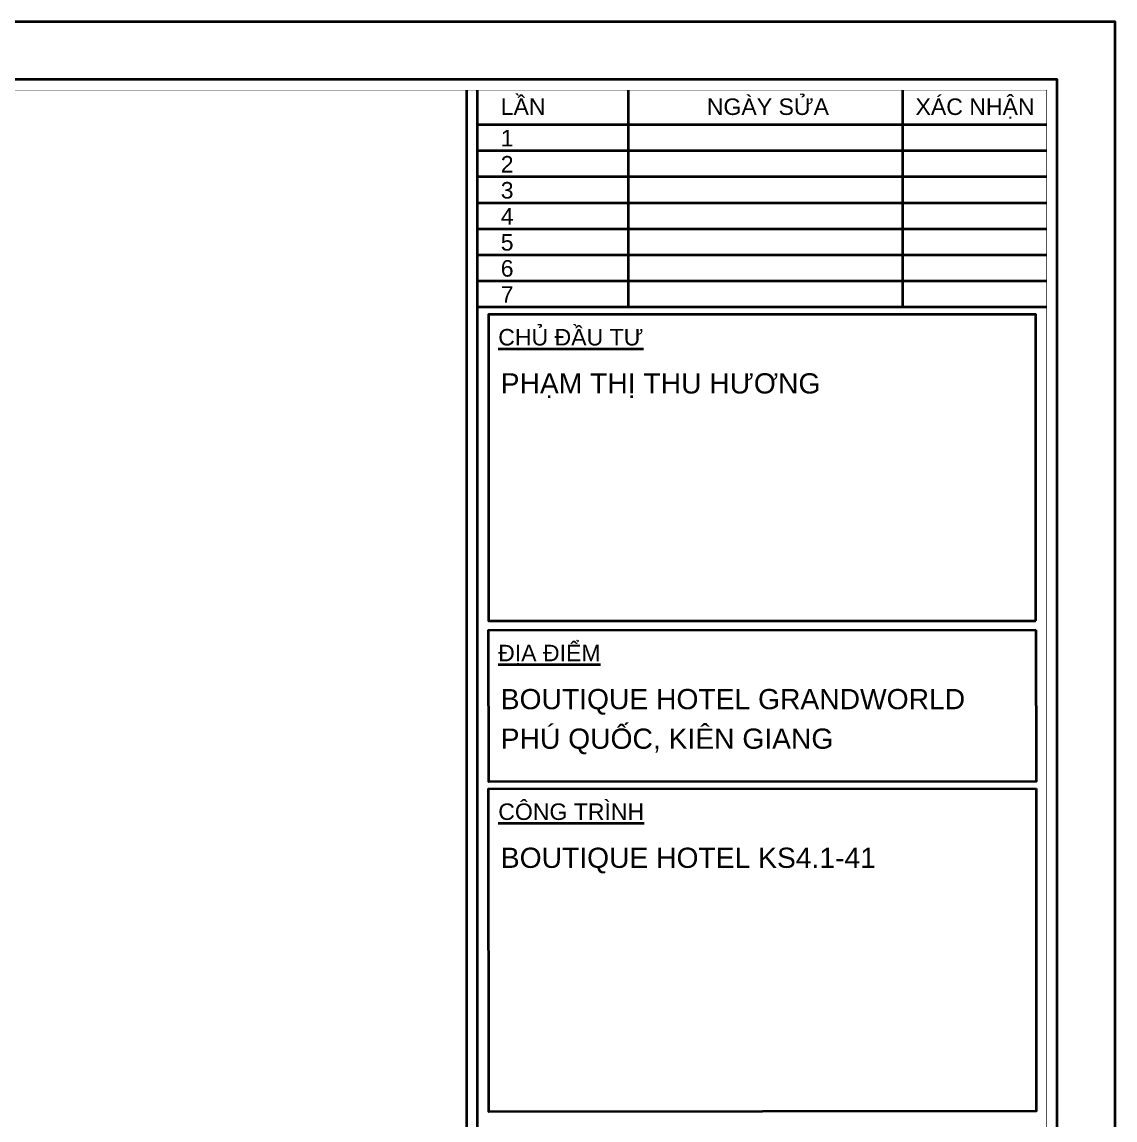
# Model space of a CAD drawing. Header units: inches. Extents: x -30463 to 18, y -115022 to 17.
# Drawn here: x -7475 to -349, y -52189 to -45027 of the extents above; entities that cross this region are included whole.
import ezdxf

# ---------------------------------------------------------------- set-up
doc = ezdxf.new("R2010")
doc.units = ezdxf.units.IN
doc.header["$MEASUREMENT"] = 0
doc.layers.add('cat1', color=252, linetype='Continuous', lineweight=40)
doc.styles.add('VuKtGhiChu', font='arial.ttf', dxfattribs={"height": 2})

# ---------------------------------------------------------------- blocks, each defined once
blk = doc.blocks.new('A$C074D4DC1')
at = {"color": 142, "true_color": 0x00a1d6}
blk.add_line((38460, 29902), (38460, -377), dxfattribs=at)
at = {"ltscale": 100}
for p, q in [((38565, -377), (38565, 29902)), ((40026, 27808), (40026, 29902)), ((38565, 29573), (44073, 29573)), ((38565, 29321), (44073, 29321)), ((38565, 29069), (44073, 29069)), ((38565, 28816), (44073, 28816)), ((38565, 28564), (44073, 28564)), ((38565, 28312), (44073, 28312)), ((38565, 28060), (44073, 28060)), ((38565, 27808), (44073, 27808)), ((38565, 27808), (44073, 27808))]:
    blk.add_line(p, q, dxfattribs=at)
at = {"color": 7, "ltscale": 100}
blk.add_line((42680, 27808), (42680, 29902), dxfattribs=at)
blk.add_lwpolyline([(44733, -1037), (44733, 30566), (42, 30566), (42, -1037)], close=True)
blk.add_lwpolyline([(2691, 30008), (1638, 30008), (1638, -479), (44175, -479), (44175, 30008), (4075, 30008)])
at = {"color": 142, "true_color": 0x00a1d6, "const_width": 6.02}
blk.add_lwpolyline([(2691, 29906), (1739, 29906), (1739, -377), (44073, -377), (44073, 29906), (4075, 29906)], dxfattribs=at)
at = {"ltscale": 100}
for points in [[(43967, 24770), (43967, 27736), (38671, 27736), (38671, 24770)], [(43967, 24683), (43970, 23215), (38674, 23211), (38672, 24679)], [(43969, 23147), (43971, 20023), (38675, 20018), (38673, 23143)]]:
    blk.add_lwpolyline(points, close=True, dxfattribs=at)
at = {"color": 7, "style": 'VuKtGhiChu'}
for s, height, p in [('LẦN', 159.6, (38790, 29666)), ('NGÀY SỬA', 159.6, (40784, 29666)), ('XÁC NHẬN', 159.6, (42803, 29666)), ('1', 160, (38790, 29362)), ('2', 160, (38790, 29109)), ('3', 160, (38790, 28857)), ('4', 160, (38790, 28605)), ('5', 160, (38790, 28353)), ('6', 160, (38790, 28101)), ('7', 160, (38790, 27848)), ('%%UCHỦ ĐẦU TƯ', 159.61, (38766, 27435)), ('PHẠM THỊ THU HƯƠNG', 195.58, (38790, 26970)), ('%%UĐỊA ĐIỂM', 159.61, (38765, 24378)), ('BOUTIQUE HOTEL GRANDWORLD', 195.58, (38790, 23914)), ('PHÚ QUỐC, KIÊN GIANG', 195.58, (38790, 23531)), ('%%UCÔNG TRÌNH', 159.61, (38766, 22842)), ('BOUTIQUE HOTEL KS4.1-41', 195.58, (38791, 22378))]:
    blk.add_text(s, height=height, dxfattribs=at).set_placement(p)

msp = doc.modelspace()

# ---------------------------------------------------------------- block references
at = {"layer": 'cat1', "xscale": 0.6738010520752868, "yscale": 0.6738010520752868, "zscale": 0.6738010520752868}
msp.add_blockref('A$C074D4DC1', (-30490.6, -65622.9), dxfattribs=at)

doc.saveas('drawing.dxf')
